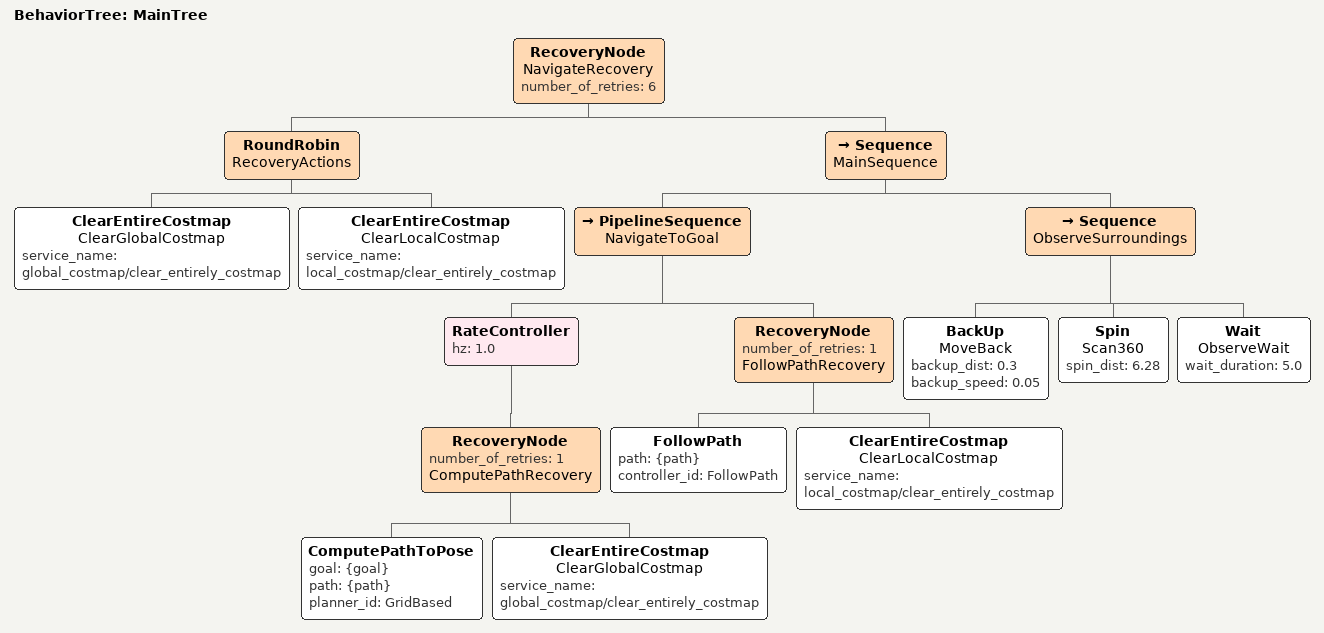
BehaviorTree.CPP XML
<root BTCPP_format="3" main_tree_to_execute="MainTree">
  <BehaviorTree ID="MainTree">
    <RecoveryNode name="NavigateRecovery" number_of_retries="6">
      <!-- 메인 시퀀스 실패 시, 전체 코스트맵을 클리어하는 회복 동작을 순서대로 시도 -->
      <RoundRobin name="RecoveryActions">
        <ClearEntireCostmap name="ClearGlobalCostmap" service_name="global_costmap/clear_entirely_costmap"/>
        <ClearEntireCostmap name="ClearLocalCostmap" service_name="local_costmap/clear_entirely_costmap"/>
      </RoundRobin>

      <!-- 메인 로직: [1. 주행] -> [2. 관찰] 순서로 실행 -->
      <Sequence name="MainSequence">

        <!-- 1. 목표 지점까지 주행하는 서브트리 -->
        <PipelineSequence name="NavigateToGoal">
          <RateController hz="1.0">
            <RecoveryNode number_of_retries="1" name="ComputePathRecovery">
              <ComputePathToPose goal="{goal}" path="{path}" planner_id="GridBased"/>
              <!-- 경로 계산 실패 시 글로벌 코스트맵만 클리어 -->
              <ClearEntireCostmap name="ClearGlobalCostmap" service_name="global_costmap/clear_entirely_costmap"/>
            </RecoveryNode>
          </RateController>
          <RecoveryNode number_of_retries="1" name="FollowPathRecovery">
            <FollowPath path="{path}" controller_id="FollowPath"/>
            <!-- 경로 추종 실패 시 로컬 코스트맵만 클리어 -->
            <ClearEntireCostmap name="ClearLocalCostmap" service_name="local_costmap/clear_entirely_costmap"/>
          </RecoveryNode>
        </PipelineSequence>

        <!-- 2. 도착 후 주변을 관찰하는 서브트리 -->
        <Sequence name="ObserveSurroundings">
          <BackUp name="MoveBack" backup_dist="0.3" backup_speed="0.05"/>
          <Spin name="Scan360" spin_dist="6.28"/> <!-- 360도 회전 (라디안) -->
          <Wait name="ObserveWait" wait_duration="5.0"/>
        </Sequence>

      </Sequence>
    </RecoveryNode>
  </BehaviorTree>

</root>
